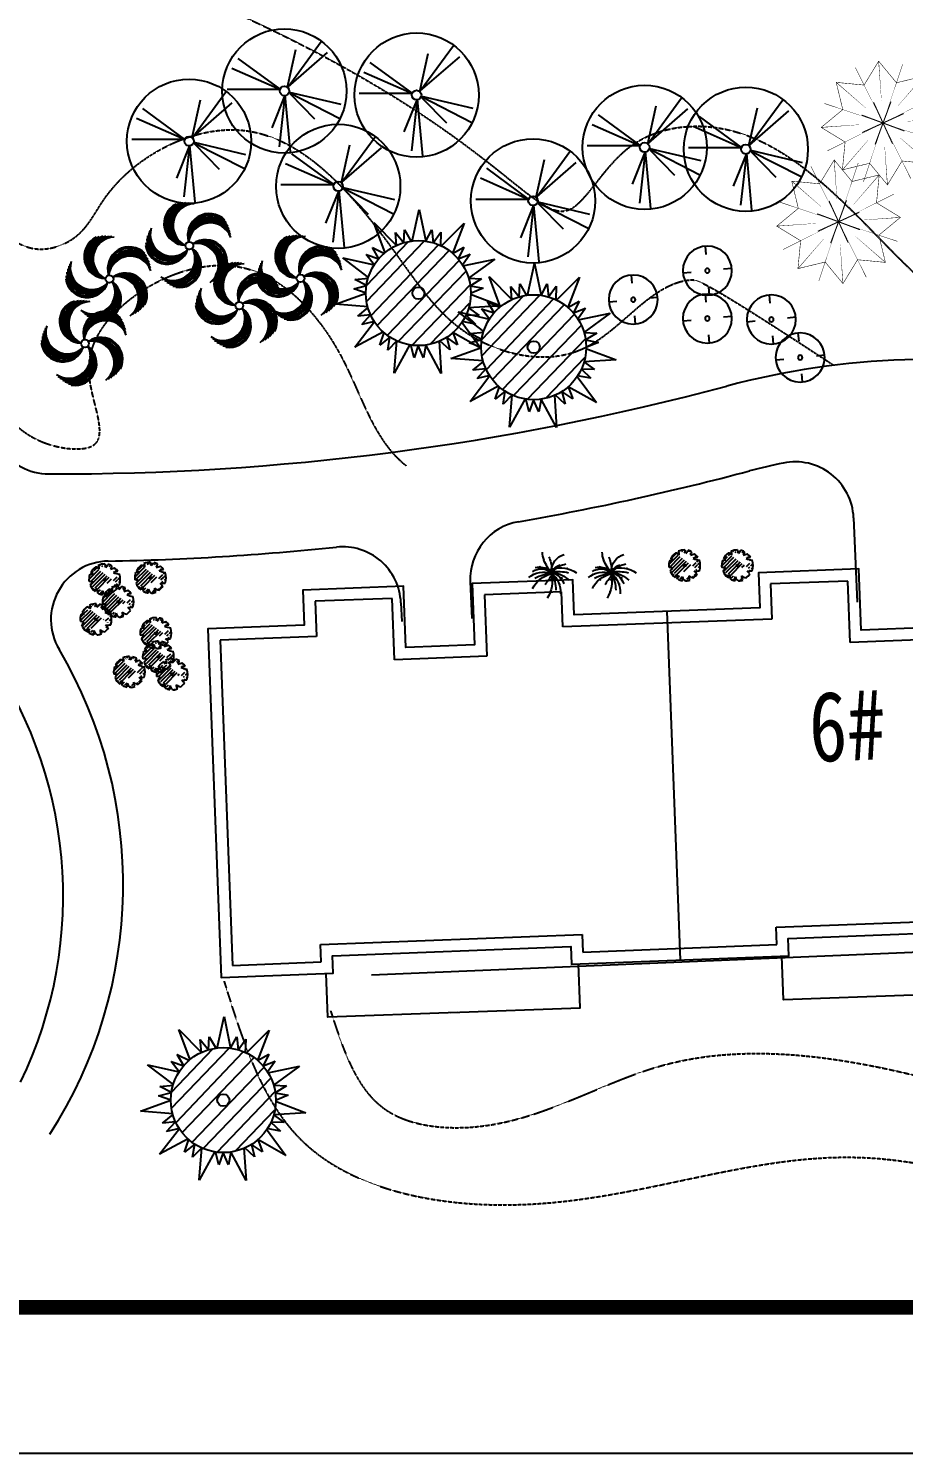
# Model space of a CAD drawing. Extents: x 116619 to 413619, y -387877 to -177877.
# Drawn here: x 213618 to 243561, y -387877 to -339119 of the extents above; entities that cross this region are included whole.
import ezdxf

# ---------------------------------------------------------------- set-up
doc = ezdxf.new("R2010")
doc.units = 0
doc.header["$LTSCALE"] = 35
doc.header["$MEASUREMENT"] = 0
doc.linetypes.add('DASH', pattern=[0.35, 0.25, -0.1])
doc.layers.get('0').update_dxf_attribs({"linetype": 'CONTINUOUS'})
for name, color, linetype in [('BALCONY', 6, 'CONTINUOUS'), ('DX', 32, 'CONTINUOUS'), ('JZ1', 7, 'CONTINUOUS'), ('LAYER1', 160, 'CONTINUOUS'), ('LAYER11', 50, 'CONTINUOUS'), ('LAYER13', 86, 'CONTINUOUS'), ('LAYER4', 41, 'CONTINUOUS'), ('LVHUA', 94, 'CONTINUOUS'), ('PUB_TEXT', 7, 'CONTINUOUS'), ('PUB_TITLE', 7, 'CONTINUOUS'), ('TREE', 84, 'CONTINUOUS'), ('YJ1', 7, 'CONTINUOUS'), ('新路', 21, 'CONTINUOUS')]:
    doc.layers.add(name, color=color, linetype=linetype)
doc.styles.add('_ST64F', font='', dxfattribs={"width": 0.8})
doc.styles.add('DIM_FONT', font='SIMPLEX.shx', dxfattribs={"width": 0.8})
doc.styles.get('_ST64F').set_extended_font_data('SimSun')

# ---------------------------------------------------------------- blocks, each defined once
blk = doc.blocks.new('U_B19BKZ')
at = {"layer": 'LAYER1', "color": 96}
for points, const_width in [([(-772.4446260187688, -890.3892816192529), (-721.4080333997263, -360.5802924441523), (-1175.801132078006, -83.39946577957016), (-765.0812823691122, 255.1437424701144), (-890.3892816195075, 772.4446260193217), (-360.580292444396, 721.4080334002647), (-83.39946577984665, 1175.801132078574), (255.1437424698815, 765.0812823696469), (772.4446260190598, 890.3892816200532), (721.4080334000028, 360.5802924449526), (1175.801132078297, 83.39946578039962), (765.0812823694105, -255.1437424693286), (890.3892816198058, -772.4446260185068), (360.5802924447053, -721.4080333994643), (83.39946578014496, -1175.801132077759), (-255.1437424695869, -765.0812823688757), (-772.4446260187688, -890.3892816192529)], 10), ([(-181.0865000437298, 394.6924250650336), (1.455191522836685e-10, 3.92901711165905e-10)], 20), ([(151.0421980839528, 407.1371824089292), (1.455191522836685e-10, 3.92901711165905e-10)], 20), ([(-407.1371824083908, 151.0421980841929), (1.455191522836685e-10, 3.92901711165905e-10)], 20), ([(-394.6924250644952, -181.086500043486), (1.455191522836685e-10, 3.92901711165905e-10)], 20), ([(-151.0421980836691, -407.137182408158), (1.455191522836685e-10, 3.92901711165905e-10)], 20), ([(394.6924250647862, 181.0865000442718), (1.455191522836685e-10, 3.92901711165905e-10)], 20), ([(407.1371824086818, -151.0421980834071), (1.455191522836685e-10, 3.92901711165905e-10)], 20), ([(181.0865000440208, -394.6924250642478), (1.455191522836685e-10, 3.92901711165905e-10)], 20)]:
    blk.add_lwpolyline(points, dxfattribs=dict(at, const_width=const_width))
for points in [[(-30.72423353833801, 433.1633091287367, 3.683984453754672, 10, 0), (-83.39946577984665, 1175.801132078574, 10, 10, 0)], [(1.600710675120354e-10, 4.074536263942719e-10, 0, 10, 0), (372.9085535460763, 1118.214194053115, 10, 10, 0)], [(1.527951098978519e-10, 4.220055416226387e-10, 0, 10, 0), (-527.0106724587968, 1054.383006408927, 10, 10, 0)], [(284.5673993641758, 328.0180271280842, 3.683984453754907, 10, 0), (772.4446260190598, 890.3892816200532, 10, 10, 0)], [(-328.0180271275312, 284.5673993644305, 3.683984453754849, 10, 0), (-890.3892816195075, 772.4446260193217, 10, 10, 0)], [(1.382431946694851e-10, 4.074536263942719e-10, 0, 10, 0), (-1118.214194052569, 372.9085535463091, 10, 10, 0)], [(1.600710675120354e-10, 4.074536263942719e-10, 0, 10, 0), (1054.383006408665, 527.0106724593497, 10, 10, 0)], [(1.309672370553017e-10, 4.074536263942719e-10, 0, 10, 0), (-1054.38300640836, -527.0106724585348, 10, 10, 0)], [(1.309672370553017e-10, 3.92901711165905e-10, 0, 9.999999999999998, 0), (-372.9085535457707, -1118.214194052314, 9.999999999999998, 9.999999999999998, 0)], [(1.527951098978519e-10, 3.92901711165905e-10, 0, 10, 0), (1118.21419405286, -372.9085535455233, 10, 10, 0)], [(1.527951098978519e-10, 3.92901711165905e-10, 0, 10, 0), (527.0106724590951, -1054.383006408098, 10, 10, 0)], [(433.1633091284966, 30.72423353888735, 3.683984453754978, 10, 0), (1175.801132078297, 83.39946578039962, 10, 10, 0)], [(-433.1633091282056, -30.72423353805789, 3.683984453754978, 10, 0), (-1175.801132078006, -83.39946577957016, 10, 10, 0)], [(-284.5673993638957, -328.0180271272984, 3.68398445375506, 10, 0), (-772.4446260187688, -890.3892816192529, 10, 10, 0)], [(30.72423353863633, -433.1633091279509, 3.683984453754921, 10, 0), (83.39946578014496, -1175.801132077759, 10, 10, 0)], [(328.0180271278441, -284.5673993636301, 3.683984453755023, 10, 0), (890.3892816198058, -772.4446260185068, 10, 10, 0)]]:
    blk.add_lwpolyline(points, format="xyseb", dxfattribs=at)
at = {"flags": 9}
for tag in ['YSIZE', 'XSIZE']:
    blk.add_attdef(tag, (0, 0), '', height=0.5, dxfattribs=at)
blk = doc.blocks.new('A$C225B288B')
at = {"layer": 'LAYER1', "xscale": 0.0018, "yscale": 0.0018, "zscale": 0.0018}
blk.add_blockref('U_B19BKZ', (2.13191879975966, 2.131932793479791), dxfattribs=at)
blk = doc.blocks.new('U_B38RDX')
for p, q in [((-182.2615352293942, 1501.374491845199), (22.3014514609531, 2421.285833256115)), ((22.3014514609531, 2421.285833256115), (212.2528455870051, 1501.374491845199)), ((-965.0324929891212, 1164.498569970252), (-1290.284777356457, 2048.972336169099)), ((-1290.284777356457, 2048.972336169099), (-633.1458763746195, 1377.789147312811)), ((-633.1458763746195, 1377.789147312811), (-667.2103499804798, 1755.111692984909)), ((-667.2103499804798, 1755.111692984909), (-425.0821982241177, 1459.432232225052)), ((-425.0821982241177, 1459.432232225052), (-406.4814387166116, 1835.886650823086)), ((-406.4814387166116, 1835.886650823086), (-205.6271226335375, 1496.324801946117)), ((212.2528455870051, 1501.374491845199), (387.5919563586067, 1837.21506126516)), ((387.5919563586067, 1837.21506126516), (431.4267340515216, 1457.569308420731)), ((431.4267340515216, 1457.569308420731), (650.6013133061642, 1764.206588190806)), ((650.6013133061642, 1764.206588190806), (635.989720741869, 1369.958941571735)), ((658.3761721671908, 1361.574620764528), (1327.807127014035, 2024.858186272526)), ((1327.807127014035, 2024.858186272526), (990.2627887816925, 1148.284043421969)), ((-1497.307629177027, -236.2359303530538), (168.4173771039641, 1501.374491845199)), ((-1497.307629177027, 231.0206872397102), (-299.1542757438147, 1486.773095969926)), ((-1365.802605308185, -645.0854707467079), (577.5433504846587, 1399.16223122162)), ((-1146.630536050885, 997.9357341532886), (-1334.509206007468, 1324.685673574248)), ((-1334.509206007468, 1324.685673574248), (-981.9588074646017, 1147.618110228446)), ((990.2627887816925, 1148.284043421969), (1319.336555147747, 1336.01562873504)), ((1319.336555147747, 1336.01562873504), (1150.960726581427, 992.9384278854413)), ((-1441.412452818564, 457.9025800834934), (-2193.214706079772, 1026.124599695089)), ((-2193.214706079772, 1026.124599695089), (-1277.5252561823, 816.7654835015419)), ((-1277.5252561823, 816.7654835015419), (-1510.178084483836, 1115.772763208573)), ((-1510.178084483836, 1115.772763208573), (-1146.630536050885, 997.9357341532886)), ((-1190.463494536554, -937.1208567422), (884.3874851251021, 1223.940999624348)), ((-898.2309524604061, -1214.554348963051), (1176.62002720125, 946.5075074034685)), ((1150.960726581427, 992.9384278854413), (1501.122745283443, 1132.403399096045)), ((1501.122745283443, 1132.403399096045), (1275.684321470355, 808.6407969156571)), ((1289.98409676447, 789.4844280176621), (2211.743421577004, 985.5523721116479)), ((2211.743421577004, 985.5523721116479), (1453.871293400734, 430.6215245995845)), ((-1838.839729582425, 392.9063547473052), (-1446.525509115076, 434.5507771953417)), ((-576.7752252556675, -1389.775580560352), (1381.182323101471, 639.8702276333934)), ((1453.871293400734, 430.6215245995845), (1832.201119664125, 410.6406739168742)), ((-1873.674947572057, 122.1838647871336), (-1504.131780385738, 219.6016915648652)), ((-1516.299393714231, -3.575450332340552), (-1873.674947572057, 122.1838647871336)), ((-1504.131780385738, 219.6016915648652), (-1838.839729582425, 392.9063547473052)), ((-182.2615352293942, -1506.589734958543), (1498.075754406018, 245.6225810143223)), ((1832.201119664125, 410.6406739168742), (1505.072820721631, 213.0566122641903)), ((1505.072820721631, 213.0566122641903), (1875.04831205972, 141.0701319683285)), ((1875.04831205972, 141.0701319683285), (1510.358163686702, -9.415087178320391)), ((-2399.814462137379, -322.5104469321377), (-1516.299393714231, -3.575450332340552)), ((-1460.15414341187, -394.0742435947759), (-2399.814462137379, -322.5104469321377)), ((358.3687712300161, -1462.784551534045), (1483.464161841723, -294.6430075521348)), ((2393.466807221528, -366.659356614342), (1455.885934928723, -423.7602856568119)), ((1512.031185231084, -33.26149239437655), (2393.466807221528, -366.659356614342)), ((-1844.490082745062, -1568.750705408311), (-1273.659187401412, -822.7812039486307)), ((-1759.351631635596, -663.6179555682756), (-1451.830582282302, -416.483357208228)), ((-1384.08181213538, -628.4543364640267), (-1759.351631635596, -663.6179555682756)), ((-1642.293253560667, -910.1975473942584), (-1384.08181213538, -628.4543364640267)), ((-1273.659187401412, -822.7812039486307), (-1642.293253560667, -910.1975473942584)), ((1653.659288215305, -895.0519053053576), (1265.503960613365, -824.4817476169846)), ((1763.35477440164, -645.1097934215213), (1381.334928619093, -634.4691723648284)), ((1381.334928619093, -634.4691723648284), (1653.659288215305, -895.0519053053576)), ((1455.885934928723, -423.7602856568119), (1763.35477440164, -645.1097934215213)), ((-1015.307210428029, -1120.935279327241), (-1844.490082745062, -1568.750705408311)), ((-1121.28182162912, -1509.448253891373), (-996.1897037196613, -1135.286968428991)), ((995.667078915285, -1143.601199364319), (1134.655747536104, -1496.042459476594)), ((1815.281393001555, -1602.459330306505), (995.667078915285, -1143.601199364319)), ((1254.019055888668, -845.4471239857085), (1815.281393001555, -1602.459330306505)), ((-824.5956479868619, -1276.98055311176), (-1121.28182162912, -1509.448253891373)), ((-889.4950554334209, -1653.597669426585), (-824.5956479868619, -1276.98055311176)), ((-626.6411883344699, -1380.759738805442), (-889.4950554334209, -1653.597669426585)), ((-703.5531346253701, -2316.923699180217), (-626.6411883344699, -1380.759738805442)), ((-248.1074119512632, -1491.907284023531), (-703.5531346253701, -2316.923699180217)), ((-127.2129558541346, -1876.039396855573), (-224.2656329660676, -1493.644988727872)), ((-3.30619191689766, -1520.074466859893), (-127.2129558541346, -1876.039396855573)), ((145.7115379222378, -1871.992215178703), (-3.30619191689766, -1520.074466859893)), ((219.3309603936505, -1500.356812573562), (145.7115379222378, -1871.992215178703)), ((660.7569626689947, -2329.489789062907), (219.3309603936505, -1500.356812573562)), ((597.8647367768281, -1389.209267355443), (660.7569626689947, -2329.489789062907)), ((907.2451245607517, -1647.001286779181), (618.8611916689842, -1377.78127869693)), ((1134.655747536104, -1496.042459476594), (819.0329567262088, -1280.555477713002)), ((819.0329567262088, -1280.555477713002), (907.2451245607517, -1647.001286779181))]:
    blk.add_line(p, q)
for radius in [1521.191628733155, 175.829546092099]:
    blk.add_circle((0, 0), radius)
at = {"style": 'DIM_FONT', "width": 0.8, "flags": 9}
for tag in ['YSIZE', 'XSIZE']:
    blk.add_attdef(tag, (0, 0), '', height=0.5, dxfattribs=at)
blk = doc.blocks.new('_F1DZP')
at = {"xscale": 0.7510950000000001, "yscale": 0.7510950000000001, "zscale": 0.7510950000000001}
blk.add_blockref('U_B38RDX', (-206.3471876518452, -188.1441464207674), dxfattribs=at)
at = {"width": 0.8, "flags": 9}
for tag in ['YSIZE', 'XSIZE']:
    blk.add_attdef(tag, (0, 0), '', height=0.5, dxfattribs=at)
blk = doc.blocks.new('U_B0EUU')
at = {"layer": 'TREE', "xscale": 1.125, "yscale": 1.125, "zscale": 1.125}
blk.add_blockref('_F1DZP', (232.1405861084349, 211.6621647233842), dxfattribs=at)
at = {"style": 'DIM_FONT', "width": 0.8, "flags": 9}
for tag in ['YSIZE', 'XSIZE']:
    blk.add_attdef(tag, (0, 0), '', height=0.5, dxfattribs=at)
blk = doc.blocks.new('U_B3JSV')
blk.add_blockref('U_B0EUU', (-9.743513621466604, 371.2638015998333))
at = {"flags": 9}
for tag in ['YSIZE', 'XSIZE']:
    blk.add_attdef(tag, (0, 0), '', height=0.5, dxfattribs=at)
blk = doc.blocks.new('U_B15FHB')
blk.add_blockref('U_B3JSV', (0, -300))
at = {"flags": 9}
for tag in ['YSIZE', 'XSIZE']:
    blk.add_attdef(tag, (0, 0), '', height=0.5, dxfattribs=at)
blk = doc.blocks.new('U_B14TPB')
blk.add_blockref('U_B15FHB', (-150.1409571780605, -672.1274592888694))
at = {"flags": 9}
for tag in ['YSIZE', 'XSIZE']:
    blk.add_attdef(tag, (0, 0), '', height=0.5, dxfattribs=at)
blk = doc.blocks.new('U_B24NYT')
blk.add_circle((0, 0), 68.74981361665299)
for centre, start, end in [((23.73826999776065, 379.0003037795541), 103.0710101372464, 256.0923836456856), ((-64.84627919350169, 390.2221242987143), 116.4467867783598, 269.4681602867989), ((-37.29657778301043, 388.9744012623269), 112.3241707885669, 265.3455442970062), ((-3.558866850013146, 384.7144412107009), 107.2401163188773, 260.2614898273164), ((51.12952167695039, 371.126369553007), 98.81041603601804, 251.8317895444572), ((73.82150213012937, 362.8793761258712), 95.20130153948683, 248.222675047926), ((95.93167304006056, 353.2286760977004), 91.59510900599594, 244.6164825144351), ((351.0846918240713, 182.2577443738701), 44.44678677835982, 197.468160286799), ((358.4113626255712, 155.6708537029044), 40.32417078856695, 193.3455442970061), ((364.7854258888983, 122.2679838238982), 35.2401163188773, 188.2614898273164), ((-322.3066965851467, 182.3443147746148), 167.2013015394869, 320.222675047926), ((-306.295916876843, 200.3901065785903), 163.5951090059959, 316.6164825144351), ((367.7862374337565, 94.54109837420401), 31.07101013724639, 184.0923836456855), ((368.7620432447875, 66.05729048664216), 26.81041603601803, 179.8317895444572), ((367.9308940021147, 41.92747348750709), 23.2013015394862, 176.222675047926), ((365.5849514132424, 17.91722105091321), 19.59510900599592, 172.616482514435), ((-391.1618964096124, 58.91279160493286), 188.4467867783598, 341.468160286799), ((-381.4619153595122, 84.72854703082703), 184.324170788567, 337.3455442970064), ((-366.9849265636585, 115.498616807221), 179.2401163188773, 332.2614898273165), ((-353.1151797410275, 139.6939711080922), 175.0710101372464, 328.0923836456855), ((-337.1622610198974, 163.3114200184646), 170.810416036018, 323.8317895444572), ((281.8285516705364, -277.5806435628037), 332.4467867783599, 125.468160286799), ((258.8069818397635, -292.7645226161985), 328.324170788567, 121.3455442970061), ((229.008658649982, -309.1486714716011), 323.2401163188773, 116.2614898273165), ((203.566125330748, -320.5706916505587), 319.0710101372464, 112.0923836456855), ((176.777954809193, -330.3007188275224), 314.8104160360181, 107.8317895444572), ((153.5722958743281, -336.9667724481842), 311.2013015394869, 104.222675047926), ((130.0122527088097, -342.1552245042985), 307.5951090059959, 100.6164825144351), ((-285.2329602852406, -229.3807792229345), 235.5951090059959, 28.61648251443509), ((-273.0179954214545, -250.184391939838), 239.2013015394869, 32.222675047926), ((-259.5072587110044, -270.1943612305622), 242.8104160360181, 35.83178954445718), ((-241.9754530212667, -292.6646816113207), 247.0710101372464, 40.09238364568554), ((-223.2502911252086, -313.3323703702481), 251.2401163188773, 44.26148982731645), ((-198.459851322812, -336.6092793798598), 256.324170788567, 49.3455442970061), ((-176.9050678915228, -353.8120167147426), 260.4467867783598, 53.46816028679897)]:
    blk.add_arc(centre, 383.3586665659653, start, end)
at = {"style": 'DIM_FONT', "width": 0.8, "flags": 9}
for tag in ['YSIZE', 'XSIZE']:
    blk.add_attdef(tag, (0, 0), '', height=0.5, dxfattribs=at)
blk = doc.blocks.new('_F2XCJ')
at = {"xscale": 2.404809, "yscale": 2.404809, "zscale": 2.404809}
blk.add_blockref('U_B24NYT', (-206.3471876518452, 81.85585357923264), dxfattribs=at)
at = {"width": 0.8, "flags": 9}
for tag in ['YSIZE', 'XSIZE']:
    blk.add_attdef(tag, (0, 0), '', height=0.5, dxfattribs=at)
blk = doc.blocks.new('U_B1EYI')
at = {"layer": 'TREE', "xscale": 0.55556, "yscale": 0.55556, "zscale": 0.55556}
blk.add_blockref('_F2XCJ', (-261.8891227976419, 325.3762564816279), dxfattribs=at)
at = {"style": 'DIM_FONT', "width": 0.8, "flags": 9}
for tag in ['YSIZE', 'XSIZE']:
    blk.add_attdef(tag, (0, 0), '', height=0.5, dxfattribs=at)
blk = doc.blocks.new('U_B5JHS')
blk.add_blockref('U_B1EYI', (502.0089340829163, -345.1561057128511))
at = {"flags": 9}
for tag in ['YSIZE', 'XSIZE']:
    blk.add_attdef(tag, (0, 0), '', height=0.5, dxfattribs=at)
blk = doc.blocks.new('U_B5FBX')
blk.add_blockref('U_B5JHS', (0, 0))
at = {"flags": 9}
for tag in ['YSIZE', 'XSIZE']:
    blk.add_attdef(tag, (0, 0), '', height=0.5, dxfattribs=at)
blk = doc.blocks.new('U_B13TPU')
blk.add_blockref('U_B5FBX', (7.837430702726124, -320.4761572774441))
at = {"flags": 9}
for tag in ['YSIZE', 'XSIZE']:
    blk.add_attdef(tag, (0, 0), '', height=0.5, dxfattribs=at)
blk = doc.blocks.new('A$C26C11E4D')
at = {"layer": 'LAYER1', "xscale": 0.001456, "yscale": 0.001456, "zscale": 0.001456}
blk.add_blockref('U_B13TPU', (1.304408874559158, 1.852840300216485), dxfattribs=at)
blk = doc.blocks.new('U_B16ZGU')
for p, q in [((88.99134162917835, 101.6357969281144), (889.9134162917435, 1194.220583290153)), ((-114.4174343831255, 50.81789846405809), (-1118.748302048327, 787.6774078237722)), ((76.27829525219931, 88.93131925057969), (279.6870712645032, 1003.65346711146)), ((88.99134162917835, 101.6357969281144), (1042.470006796135, 927.4266255384118)), ((-114.4174343831255, 38.11343303260401), (-1271.304875562393, 546.2923931810165)), ((-127.1304807601045, 38.11343303260401), (-1385.722326935851, 38.11343303260401)), ((12.71304637697904, -101.6357846820338), (-305.113164018454, -889.3131925058096)), ((12.71304637697904, -101.6357846820338), (-127.1304807601045, -1346.674254190166)), ((12.71304637697904, -101.6357846820338), (139.843544127416, -1473.719006473351)), ((114.4174343831291, -25.40894310899057), (1360.296217191571, -317.6118562158026)), ((114.4174343831291, -38.11342078652524), (1334.870124437617, -660.6326555405903)), ((127.1304807601118, -63.52236389551217), (724.6437794103731, -673.3371332181268))]:
    blk.add_line(p, q)
for radius in [1500.139761318986, 114.4174343831309]:
    blk.add_circle((0, 0), radius)
at = {"style": 'DIM_FONT', "width": 0.8, "flags": 9}
for tag in ['YSIZE', 'XSIZE']:
    blk.add_attdef(tag, (0, 0), '', height=0.5, dxfattribs=at)
blk = doc.blocks.new('U_B15IVR')
blk.add_blockref('U_B16ZGU', (0, 0))
at = {"width": 0.8, "flags": 9}
for tag in ['YSIZE', 'XSIZE']:
    blk.add_attdef(tag, (0, 0), '', height=0.5, dxfattribs=at)
blk = doc.blocks.new('A$C14742AA8')
at = {"layer": 'LVHUA', "xscale": 0.001180555555555556, "yscale": 0.001180555555555556, "zscale": 0.001180555555555556}
blk.add_blockref('U_B15IVR', (1.770992849542381, 1.771010022759583), dxfattribs=at)
blk = doc.blocks.new('U_B6MTG')
for p, q in [((0, 1500), (0, 1000.000004190955)), ((-1500, 0), (-1000.000004190955, 0)), ((1500, 0), (1000.000004190955, 0)), ((0, -1500), (0, -1000.000004190955))]:
    blk.add_line(p, q)
for radius in [1500, 137.499627233306]:
    blk.add_circle((0, 0), radius)
at = {"style": 'DIM_FONT', "width": 0.8, "flags": 9}
for tag in ['YSIZE', 'XSIZE']:
    blk.add_attdef(tag, (0, 0), '', height=0.5, dxfattribs=at)
blk = doc.blocks.new('_F11MZC')
blk.add_blockref('U_B6MTG', (50.69660708174342, -16.56545527568596))
at = {"width": 0.8, "flags": 9}
for tag in ['YSIZE', 'XSIZE']:
    blk.add_attdef(tag, (0, 0), '', height=0.5, dxfattribs=at)
blk = doc.blocks.new('U_B9FYX')
at = {"layer": 'TREE', "xscale": 0.93333, "yscale": 0.93333, "zscale": 0.93333, "rotation": 270}
blk.add_blockref('_F11MZC', (15.46103637246415, 47.31666428758763), dxfattribs=at)
at = {"style": 'DIM_FONT', "width": 0.8, "flags": 9}
for tag in ['YSIZE', 'XSIZE']:
    blk.add_attdef(tag, (0, 0), '', height=0.5, dxfattribs=at)
blk = doc.blocks.new('U_B12JJL')
blk.add_blockref('U_B9FYX', (-84.20271290542769, 627.0500403150909))
at = {"flags": 9}
for tag in ['YSIZE', 'XSIZE']:
    blk.add_attdef(tag, (0, 0), '', height=0.5, dxfattribs=at)
blk = doc.blocks.new('U_B2FEM')
blk.add_blockref('U_B12JJL', (0, -600))
at = {"flags": 9}
for tag in ['YSIZE', 'XSIZE']:
    blk.add_attdef(tag, (0, 0), '', height=0.5, dxfattribs=at)
blk = doc.blocks.new('U_B3SIS')
blk.add_blockref('U_B2FEM', (-133.6296436000557, 132.2709385593189))
at = {"flags": 9}
for tag in ['YSIZE', 'XSIZE']:
    blk.add_attdef(tag, (0, 0), '', height=0.5, dxfattribs=at)
blk = doc.blocks.new('U_B24ZQQ')
blk.add_blockref('U_B3SIS', (300, 0))
at = {"flags": 9}
for tag in ['YSIZE', 'XSIZE']:
    blk.add_attdef(tag, (0, 0), '', height=0.5, dxfattribs=at)
blk = doc.blocks.new('ZIWEI')
h = blk.add_hatch()
h.set_pattern_fill('ANSI31', color=256, scale=700, style=0)
h.set_pattern_definition([(45, (-14305.15479666414, -15521.72558498852), (-61.8718433538229, 61.87184335382291), [])])
edge = h.paths.add_edge_path(flags=16)
edge.add_arc((-3.124356323995016, 3.122764844410995), 38.19129419894237, 0, 360)
edge = h.paths.add_edge_path()
edge.add_line((-515.1862775585669, 179.497036884386), (-397.3273588397005, 192.8007087845654))
edge.add_line((-397.3273588397005, 192.8007087845654), (-484.1707726325494, 239.3635604351966))
edge.add_arc((-355.5003343913286, 207.8080208276788), 224.403476599897, 48.5203254456983, 80.51513420599325)
edge.add_arc((-325.4140871285308, 399.2104523212729), 130.0053747879539, 343.6554930631364, 399.759999052217)
edge.add_arc((-174.7510699382728, 449.0992219469845), 193.0394698033984, 352.0774890396579, 386.6128437567361)
edge.add_arc((-84.56230609322301, 589.4586796650692), 201.8433641199807, 304.1868289016925, 338.5411029521464)
edge.add_arc((79.86628706235024, 476.3367862375235), 153.6894522377071, 315.8453936709736, 359.7650517005484)
edge.add_arc((-244.3907489811299, 1929.23720569768), 1632.167053856146, 285.4397484795938, 290.7099380494143)
edge.add_arc((411.9486994804647, 44.08673669176824), 233.5512010930507, 83.53226198880667, 121.6543979234022)
edge.add_arc((-4.509560895889081, -499.5216754744943), 586.7160784787773, 134.7781732768324, 147.3314664882382)
edge.add_arc((-250.9462972172714, -395.6289919717128), 87.2136964104515, 97.74104035208522, 188.8107453020594)
edge.add_arc((-1350.450460115571, -519.14793294827), 1107.830682670651, 2.946463605808077, 10.92381386573493)
edge.add_arc((124.9841737184488, -442.2467953651558), 220.2945284226358, 160.600850515773, 199.3991494842191)
edge.add_arc((100.2743666530096, -356.5412966543881), 177.912621491226, 186.1911535261988, 248.4951689965226)
edge.add_arc((295.5747862085336, -375.7284358642501), 163.4501424661077, 170.6313753688686, 220.6278158106918)
edge.add_arc((325.3933213488563, -117.6562043841968), 300.1513038858919, 230.4582328344403, 263.1092801234542)
edge.add_arc((-0.1343107446045906, -630.5382491610344), 545.230109940777, 39.65358745448385, 53.99299145650343)
edge.add_arc((357.6164668545061, 465.0542429203251), 655.5885988104213, 266.7454952844627, 282.0146256256703)
edge.add_arc((-8.366491272492567, 3.426213290907981), 526.717709094641, 126.0750832653475, 153.6245397522663)
edge.add_arc((-8.366491272492567, 3.426213290907981), 532.1830287655648, 89.33214789761615, 114.3856376375889)
edge.add_arc((-8.366491272492567, 3.426213290907981), 530.635912621629, 62.87665481919286, 77.70213155929174)
edge.add_arc((-8.366491272492567, 3.426213290907981), 523.3081512775127, 31.40983736236552, 49.47524964655826)
edge.add_arc((-8.366491272492567, 3.426213290907981), 533.5852264281983, 340.3307323359838, 379.4299658611113)
edge.add_arc((-8.366491272492567, 3.426213290907981), 514.0723757636953, 305.3940385052633, 326.2463764496025)
edge.add_arc((-8.366491272492567, 3.426213290907981), 527.2859582375127, 274.7236248562025, 290.327701486811)
edge.add_arc((-8.366491272492567, 3.426213290907981), 521.8934893924253, 243.1498330697507, 261.8356210533511)
edge.add_arc((-8.366491272492567, 3.426213290907981), 524.2458075739542, 200.8102967799917, 231.4391627845076)
edge.add_arc((-8.366491272492567, 3.426213290907981), 536.5325998408181, 160.8426086360242, 187.2750049578882)
edge.add_arc((-610.1709703373417, -941.8811506774291), 880.120823157168, 77.37282204331454, 85.464893159638)
edge.add_arc((958.8282334270953, 2090.854452699206), 1965.482605593802, 250.0864889084941, 256.3451059776773)
for p, q in [((-515.1862775585669, 179.497036884386), (-397.3273588397005, 192.8007087845654)), ((-484.1707726325494, 239.3635604351966), (-484.1707726325494, 239.3635604351966)), ((-397.3273588397005, 192.8007087845654), (-484.1707726325494, 239.3635604351966))]:
    blk.add_line(p, q)
blk.add_circle((-3.124356323995016, 3.122764844410995), 38.19129419894237)
for centre, radius, start, end in [((-8.366491272492567, 3.426213290907981), 532.1830287655648, 89.33214789761615, 114.3856376375889), ((-174.7510699382728, 449.0992219469845), 193.0394698033984, 352.0774890396579, 26.61284375673618), ((-84.56230609322301, 589.4586796650692), 201.8433641199807, 304.1868289016925, 338.5411029521464), ((-8.366491272492567, 3.426213290907981), 530.635912621629, 62.87665481919286, 77.70213155929174), ((-8.366491272492567, 3.426213290907981), 536.5325998408181, 160.8426086360242, 187.2750049578882), ((-8.366491272492567, 3.426213290907981), 526.717709094641, 126.0750832653475, 153.6245397522663), ((-355.5003343913286, 207.8080208276788), 224.403476599897, 48.5203254456983, 80.51513420599325), ((-325.4140871285308, 399.2104523212729), 130.0053747879539, 343.6554930631364, 39.75999905221702), ((79.86628706235024, 476.3367862375235), 153.6894522377071, 315.8453936709736, 359.7650517005484), ((-244.3907489811299, 1929.23720569768), 1632.167053856146, 285.4397484795938, 290.7099380494143), ((411.9486994804647, 44.08673669176824), 233.5512010930507, 83.53226198880667, 121.6543979234022), ((958.8282334270953, 2090.854452699206), 1965.482605593802, 250.0864889084941, 256.3451059776773), ((-8.366491272492567, 3.426213290907981), 523.3081512775127, 31.40983736236552, 49.47524964655826), ((-8.366491272492567, 3.426213290907981), 533.5852264281983, 340.3307323359838, 19.42996586111129), ((-610.1709703373417, -941.8811506774291), 880.120823157168, 77.37282204331454, 85.464893159638), ((-4.509560895889081, -499.5216754744943), 586.7160784787773, 134.7781732768324, 147.3314664882382), ((-8.366491272492567, 3.426213290907981), 524.2458075739542, 200.8102967799917, 231.4391627845076), ((-250.9462972172714, -395.6289919717128), 87.2136964104515, 97.74104035208522, 188.8107453020594), ((-1350.450460115571, -519.14793294827), 1107.830682670651, 2.946463605808077, 10.92381386573493), ((-8.366491272492567, 3.426213290907981), 521.8934893924253, 243.1498330697507, 261.8356210533511), ((124.9841737184488, -442.2467953651558), 220.2945284226358, 160.600850515773, 199.3991494842191), ((100.2743666530096, -356.5412966543881), 177.912621491226, 186.1911535261988, 248.4951689965226), ((295.5747862085336, -375.7284358642501), 163.4501424661077, 170.6313753688686, 220.6278158106918), ((325.3933213488563, -117.6562043841968), 300.1513038858919, 230.4582328344403, 263.1092801234542), ((-8.366491272492567, 3.426213290907981), 514.0723757636953, 305.3940385052633, 326.2463764496025), ((357.6164668545061, 465.0542429203251), 655.5885988104213, 266.7454952844627, 282.0146256256703), ((-0.1343107446045906, -630.5382491610344), 545.230109940777, 39.65358745448385, 53.99299145650343), ((-8.366491272492567, 3.426213290907981), 527.2859582375127, 274.7236248562025, 290.327701486811)]:
    blk.add_arc(centre, radius, start, end)
blk = doc.blocks.new('A$C279C5B78')
at = {"layer": 'LVHUA', "xscale": 0.002507716049382716, "yscale": 0.002507716049382716, "zscale": 0.002507716049382716, "rotation": 0.08819500577114782}
blk.add_blockref('ZIWEI', (1.364007605556253, 1.309058238708531), dxfattribs=at)
blk = doc.blocks.new('M_F19')
at = {"const_width": 29.997}
for points in [[(-446.0820038316924, 82.30226051427235, 1), (-416.0790038316882, 82.30226051427235, 1)], [(-191.8093345468515, 156.4668311215355, 1), (-161.8063345468472, 156.4668311215355, 1)], [(-123.0610951829804, 98.83118613411352, 1), (-93.05809518297974, 98.83118613411352, 1)], [(-61.25954202660796, -8.391235712817434, 1), (-31.25654202661462, -8.391235712817434, 1)], [(-33.71233810031845, 49.24440927460455, 1), (-3.709338100325112, 49.24440927460455, 1)], [(-19.93873613717733, 16.33028782293695, 1), (10.06426386282692, 16.33028782293695, 1)], [(14.31561309290555, -0.1986377968969464, 1), (44.31861309290616, -0.1986377968969464, 1)], [(268.7080528295992, 189.5246823612033, 1), (298.7110528295925, 189.5246823612033, 1)], [(461.0593985062042, 8.137689907016465, 1), (491.0623985062048, 8.137689907016465, 1)], [(-281.1580916295134, -156.8641067153294, 1), (-251.1550916295128, -156.8641067153294, 1)], [(-205.5829365099999, -313.5295756337619, 1), (-175.5799365099992, -313.5295756337619, 1)], [(-95.63366170854351, -173.3930323351706, 1), (-65.63066170855018, -173.3930323351706, 1)], [(-13.11182038153493, -33.11275924857182, 1), (16.89117961846932, -33.11275924857182, 1)], [(7.488697337259509, -173.3930323351706, 1), (37.49169733725284, -173.3930323351706, 1)], [(289.3085705483827, -148.6715087994162, 1), (319.311570548387, -148.6715087994162, 1)], [(55.63641898233618, -486.7239701720391, 1), (85.63941898234043, -486.7239701720391, 1)]]:
    blk.add_lwpolyline(points, format="xyb", close=True, dxfattribs=at)
for centre, radius, start, end in [((-482.9476049698787, -9.366995773521921), 481.590292170942, 6.990448297876262, 78.02836256322455), ((1198.922633930124, 96.34765904088272), 1224.727740074601, 163.8561215232247, 179.1105149163876), ((-364.0624273419307, 515.2882468599455), 548.1530888286114, 342.9456350568751, 6.481377850901596), ((-184.6246790750956, -610.5179731575663), 732.1080079143107, 78.55155098013316, 130.9815348713877), ((-55.34489215565918, -1222.577526333058), 1255.971122874843, 88.32856473930403, 108.7290030802688), ((104.3438884092575, -701.2951203766679), 728.2267695975378, 103.045235373428, 139.776625494149), ((-479.6631429767804, -437.3135074485181), 647.0761581219064, 48.75809887789755, 83.86240095366526), ((154.9695312472904, -426.2726432152922), 475.875404494438, 114.0955767610405, 166.2953379553469), ((-315.4999156218582, -111.3503274217328), 315.4465604040754, 28.89011928670217, 78.45792187995568), ((-1741.271413846636, 1043.621006615649), 2025.93579038022, 328.9872775939272, 340.3610108459401), ((298.1803219250505, -285.4993274423141), 422.0224543355716, 62.9908582621707, 135.9101719540797), ((256.6452040341828, -536.2419319682922), 586.1115378131698, 53.32312996791644, 115.7632577042061), ((365.5584485565705, -390.9622622612733), 581.995294796342, 85.87406080653938, 126.9558399417119), ((450.0667731131434, -463.4394365845765), 649.3232523907575, 134.4860623050567, 189.3762174920274), ((778.5288632172087, -372.2509250680741), 863.8362127019741, 155.0887597473385, 185.9637238118709), ((-86.60310277417375, -1604.443387119136), 1605.401999270764, 70.52489667841802, 87.82436815328639), ((805.4092372159939, -148.5996439054143), 812.9823453502462, 171.2495824831473, 218.2332804430338), ((-3287.951766343682, -3108.005333478603), 4475.046511780242, 39.0487703031419, 42.67989976416857), ((-82.58800080557194, -736.4260957738588), 718.2576203812787, 31.31504884319343, 82.13779409021814)]:
    blk.add_arc(centre, radius, start, end)
at = {"width": 0.8, "flags": 9}
for tag in ['YSIZE', 'XSIZE']:
    blk.add_attdef(tag, (0, 0), '', height=0.5, dxfattribs=at)

msp = doc.modelspace()

# ---------------------------------------------------------------- linework, layer by layer
for p, q in [((241650.6352311447, -358024.3356946465), (239012.546535857, -358124.7749093678)), ((239012.546535857, -358124.7749093678), (239058.2007243708, -359323.9061344918)), ((241730.5300610438, -360122.8153386172), (241650.6352311447, -358024.3356946465)), ((226061.9293045178, -358617.8401452806), (223423.8406092301, -358718.2793600019)), ((223423.8406092301, -358718.2793600019), (223469.4947977439, -359917.4105851259)), ((226141.8241343871, -360716.3197892513), (226061.9293045178, -358617.8401452806)), ((231857.7302259579, -358397.1782341506), (229219.6415306702, -358497.617448872)), ((229219.6415306702, -358497.617448872), (229299.5363605693, -360596.0970928427)), ((231903.3844144717, -359596.3094592746), (231857.7302259579, -358397.1782341506)), ((239058.2007243708, -359323.9061344918), (231903.3844144717, -359596.3094592746)), ((223469.4947977439, -359917.4105851259), (220171.8839286342, -360042.9596035387)), ((220171.8839286342, -360042.9596035387), (220595.7069786564, -371174.8944767918)), ((244888.2422871962, -360002.5926422086), (241730.5300610438, -360122.8153386172)), ((229299.5363605693, -360596.0970928427), (226141.8241343871, -360716.3197892513)), ((239199.3849146739, -369866.167136034), (248152.8980622962, -369525.2825284805)), ((239222.2120089307, -370465.7327485885), (239199.3849146739, -369866.167136034)), ((223610.6789880469, -370459.6715866681), (232564.1921356395, -370118.7869791146)), ((223633.5060823038, -371059.2371992227), (223610.6789880469, -370459.6715866681)), ((232564.1921356395, -370118.7869791146), (232587.0192298964, -370718.3525916841)), ((232587.0192298964, -370718.3525916841), (239222.2120089307, -370465.7327485885)), ((220595.7069786564, -371174.8944767918), (223633.5060823038, -371059.2371992227))]:
    msp.add_line(p, q)
msp.add_lwpolyline([(244473.3138159886, -359618.1002966668), (242115.0224065855, -359707.8868674096), (242035.1275766864, -357609.4072234388), (238597.6180646494, -357740.2825638261), (238643.2722531632, -358939.4137889501), (232287.8767599836, -359181.380988067), (232242.2225714996, -357982.249762943), (228804.7130594626, -358113.1251033302), (228884.6078893617, -360211.604747301), (226526.3164799288, -360301.3913180437), (226446.4216500595, -358202.911674073), (223008.9121380225, -358333.7870144751), (223054.5663265362, -359532.9182395991), (219756.9554574266, -359658.467257997), (220211.2146331146, -371589.8229479995), (224048.4345535114, -371443.7295447644), (224025.6074592546, -370844.1639322098), (232179.6997901276, -370533.7154503372), (232202.5268843845, -371133.2810628917), (239637.1404801384, -370850.2250941303), (239614.3133858815, -370250.6594815608), (247768.4057167545, -369940.2109996881)])
at = {"layer": 'BALCONY'}
for points in [[(243891.167503722, -372189.3494657483), (243891.167503722, -372189.3494657483), (239454.3819707707, -372358.2699632403), (239397.3142351285, -370859.3559318241)], [(228302.4615770951, -372782.8539163824), (228302.4615770951, -372782.8539163824), (223865.6760441437, -372951.7744138744), (223808.6083085015, -371452.8603824731)], [(228062.6353320554, -372791.9847540911), (228062.6353320554, -372791.9847540911), (232499.4208650365, -372623.0642565992), (232442.3531293944, -371124.1502251979)]]:
    msp.add_lwpolyline(points, dxfattribs=at)
at = {"layer": 'DX', "linetype": 'DASH'}
for points, knots in [([(187356.3736816179, -336848.1117146555), (190309.8333277237, -341007.2230176218), (194238.1048342045, -346539.0806968883), (199775.0999348741, -342274.3261416461), (203855.4546312653, -340859.7090454195), (207260.5813879911, -343975.3073496744), (209324.9077170249, -347598.1388042048), (211754.2308740802, -350651.9014712777), (213337.9076963998, -353413.1458122805), (216687.4717617854, -353669.4321327899), (215166.412692029, -350699.208113471), (216958.7693470232, -347976.5050476026), (221238.3667883854, -346364.8810830712), (224581.3428488001, -350046.5173231028), (225350.9761824887, -353018.4881666135), (226434.3691271264, -353994.7484391965), (226537.2970617861, -354078.8750404958)], [0, 0, 0, 0, 11792.75761192045, 15685.04711780537, 19188.06680962068, 23804.96565492969, 27676.63796534435, 32011.84282373181, 35458.1684962985, 37020.37929887194, 39387.22004826811, 41950.55138764071, 46344.00959217379, 50806.80894016095, 54846.36251383641, 55248.32040347398, 55248.32040347398, 55248.32040347398, 55248.32040347398]), ([(194830.901112847, -336823.0438442435), (195960.4408433493, -338208.4633162059), (197422.5882575214, -338770.9982900769), (200202.862250993, -338096.6781656686), (203673.0128410533, -337120.7257273011), (207731.3732032962, -339084.2349399831), (210113.4805929847, -342535.2149304003), (211891.7857168056, -345421.5546972584), (213712.1581270006, -346959.0371897817), (215484.5153623652, -346302.9208220225), (216655.5513432901, -343793.175691884), (221769.6777849011, -341107.0535777919), (225722.08709112, -346048.0518623702), (228329.3686991148, -349929.0320378076), (233010.2530160248, -351056.8268271964), (235039.7483552005, -347546.1483343504), (236738.6321267579, -347730.1398747843), (241179.3239655271, -350644.7708595842)], [1396.018494045887, 1396.018494045887, 1396.018494045887, 1396.018494045887, 2584.318686059738, 6166.94884417964, 9484.27366269479, 13190.80411663422, 18690.64400649039, 21787.41479692109, 23626.15640624879, 25131.80383282779, 26644.51479588741, 31840.94006372307, 38814.75966793585, 42254.34465499905, 46194.21146658185, 50699.33312950263, 51418.82932301972, 51418.82932301972, 51418.82932301972, 51418.82932301972]), ([(217026.6541381013, -337049.1412328705), (229537.8132370953, -341878.0514050648), (231333.3920875862, -347746.2212929558), (233968.4863346852, -342597.1264570188), (237813.9746336248, -342171.4625289086), (241555.5147267487, -344793.2122163028), (244238.5184756499, -348158.3369690534), (247462.0651613474, -350143.2586832531), (248929.7242002618, -350062.6512578651), (251729.8160617892, -349478.6283779349)], [17407.09554792882, 17407.09554792882, 17407.09554792882, 17407.09554792882, 25120.98378906302, 28125.55321889526, 31530.30345135237, 35368.1313477622, 41253.63844961551, 44787.65874188137, 45767.05204487902, 45767.05204487902, 45767.05204487902, 45767.05204487902])]:
    msp.add_open_spline(points, degree=3, knots=knots, dxfattribs=at)
for points in [[(223955.3023526464, -372732.78722018), (225816.3704575989, -376096.2712565921), (228865.5004110038, -376702.8964040931), (235238.6990435831, -374618.6889288574), (244972.3305465803, -375197.6511686947), (253894.8385615647, -377513.4348339885), (259572.777801076, -377745.0110240486), (265945.9764336571, -376123.9559289385), (268379.3843094017, -372418.6933585946), (268878.1775982026, -367895.8103445824), (271708.540982414, -363487.426530689)], [(220309.2862484828, -371715.578903215), (222948.8369900938, -377146.8958662394), (230256.0191971492, -379366.0661191605), (241959.5273726955, -377745.0110240486), (248448.6275119334, -379134.4899290986), (257486.9996218625, -381913.4259745181), (265862.6979463007, -380474.475952927), (268824.5089466572, -377583.7129841484), (270753.1579044517, -373867.002192378), (272641.233852569, -368269.7795609739)]]:
    msp.add_spline(points, degree=3, dxfattribs=at)
at = {"layer": 'JZ1'}
msp.add_line((225353.1694352791, -371503.2197309182), (267753.7005369344, -369718.0590994457), dxfattribs=at)
at = {"layer": 'LAYER4'}
msp.add_line((235465.5745065883, -359060.3973885085), (235919.8336822465, -370991.753078511), dxfattribs=at)
at = {"layer": 'PUB_TITLE'}
msp.add_lwpolyline([(116619.08357833, -387876.8527306947), (116619.08357833, -177876.8527306947), (413619.08357833, -177876.8527306947), (413619.08357833, -387876.8527306947)], close=True, dxfattribs=at)
at = {"layer": 'PUB_TITLE', "const_width": 500}
msp.add_lwpolyline([(129119.08357833, -382876.8527306947), (408619.08357833, -382876.8527306947), (408619.08357833, -182876.8527306947), (129119.08357833, -182876.8527306947)], close=True, dxfattribs=at)
at = {"layer": '新路'}
for p, q in [((241853.1354599331, -355860.7661089145), (241974.4339728736, -358752.217950011)), ((228733.2954743674, -358048.218196337), (228786.1222758279, -359307.4764405)), ((226361.3382913322, -358767.1173912558), (226388.2419386559, -359408.4327602676))]:
    msp.add_line(p, q, dxfattribs=at)
for centre, radius, start, end in [((244546.8863928341, -377723.6087278991), 27287.43185058509, 79.00455843842431, 104.9264231717357), ((214594.475193919, -265362.7300895128), 88997.19303602265, 269.8154656003555, 284.9264231717306), ((214314.2809602576, -352359.4719097581), 2000, 157.7181565640155, 269.8154656003553), ((239854.8930041674, -355944.5938368853), 2000, 2.402191210234478, 101.7687500303007), ((214594.4751939191, -265362.7300895122), 91997.19303602206, 279.8852799361517, 284.92642317173), ((244647.3994630982, -378947.697687091), 25497.04034349428, 101.7687500302866, 104.4361389072602), ((230731.5379301367, -357964.3904684116), 2000, 99.88527993616273, 182.4021912089285), ((214594.4751939191, -265362.7300895122), 91997.19303602206, 271.0914818907908, 275.9652116832517), ((224363.0958355684, -358850.945119223), 2000, 2.402191210132533, 95.96521168324873), ((216385.0089748407, -359342.8678178141), 2000, 91.09148189079207, 210.5396599901689), ((200162.0006118046, -368804.7328989813), 14641.76921031338, 334.2248521118045, 36.15707620555677), ((201031.1669519115, -368401.2932773355), 15826.82071124216, 327.3046605797307, 30.5396599901679)]:
    msp.add_arc(centre, radius, start, end, dxfattribs=at)

# ---------------------------------------------------------------- block references
at = {"layer": 'LAYER1', "xscale": 1.39776, "yscale": 1.39776, "zscale": 1.39776}
for p in [(227184.3539336581, -347334.6211747014), (231130.5057261747, -349184.5685826983), (220508.1629695946, -374946.4842362822)]:
    msp.add_blockref('U_B14TPB', p, dxfattribs=at)
at = {"layer": 'LAYER11', "extrusion": (0, 0, -1), "xscale": 1.29, "yscale": 1.29, "zscale": -1.29, "rotation": 354.786686086626}
for p in [(-231507.6184739505, -357752.6451671373), (-233553.6785520294, -357752.6451671373)]:
    msp.add_blockref('M_F19', p, dxfattribs=at)
at = {"layer": 'LAYER13', "extrusion": (0, 0, -1), "xscale": 0.6000000000000001, "yscale": 0.6000000000000001, "zscale": -0.6000000000000001, "rotation": 354.786686086626}
for p in [(-236906.7763662701, -347496.567168012), (-234370.8793754617, -348485.9179096774), (-236906.7763662701, -349134.9596016888), (-239097.0710476035, -349167.2116301951), (-240083.7339881532, -350468.6653001854)]:
    msp.add_blockref('U_B24ZQQ', p, dxfattribs=at)
at = {"layer": 'YJ1'}
for name, p, xscale, yscale, zscale in [('A$C14742AA8', (220250.314887397, -343382.4137495166), 1200, 1200, 1200), ('A$C14742AA8', (224774.4828957127, -343522.197855388), 1200, 1200, 1200), ('A$C225B288B', (240729.2639873835, -344485.3039671515), 1000, 1000, 1000), ('A$C14742AA8', (216988.0941740711, -345102.1249102797), 1200, 1200, 1200), ('A$C14742AA8', (232577.9581464562, -345311.1489013712), 1200, 1200, 1200), ('A$C14742AA8', (236040.863145464, -345377.0101691795), 1200, 1200, 1200), ('A$C14742AA8', (222091.7226481966, -346645.1385612843), 1200, 1200, 1200), ('A$C14742AA8', (228759.277475526, -347143.7852504746), 1200, 1200, 1200), ('A$C225B288B', (239207.6860686852, -347864.040000576), 1000, 1000, 1000), ('A$C26C11E4D', (217625.7454050123, -347975.1433802584), 1000, 1000, 1000), ('A$C26C11E4D', (214890.1691573341, -349114.1104780936), 1000, 1000, 1000), ('A$C26C11E4D', (221427.2101726392, -349092.3799719936), 1000, 1000, 1000), ('A$C26C11E4D', (219335.4824699258, -350025.2847648634), 1000, 1000, 1000), ('A$C26C11E4D', (214052.7993700268, -351319.3556934193), 1000, 1000, 1000), ('A$C279C5B78', (217252.440511435, -358441.0598970307), 400, 400, 400), ('A$C279C5B78', (235533.2832913068, -358021.1355482888), 400, 400, 400), ('A$C279C5B78', (237338.6331156584, -358021.1355482888), 400, 400, 400), ('A$C279C5B78', (215687.8060344538, -358501.1920877323), 400, 400, 400), ('A$C279C5B78', (216146.1146491987, -359261.8767678886), 400, 400, 400), ('A$C279C5B78', (215389.6801908652, -359866.5674224775), 400, 400, 400), ('A$C279C5B78', (217440.4559406929, -360336.8836064638), 400, 400, 400), ('A$C279C5B78', (217524.5044782145, -361143.1387353951), 400, 400, 400), ('A$C279C5B78', (216532.7345906931, -361663.8460379668), 400, 400, 400), ('A$C279C5B78', (217995.1729572306, -361747.8307742031), 400, 400, 400)]:
    msp.add_blockref(name, p, dxfattribs=dict(at, xscale=xscale, yscale=yscale, zscale=zscale))

# ---------------------------------------------------------------- texts
at = {"layer": 'PUB_TEXT', "style": '_ST64F', "width": 0.8}
msp.add_text('6#', height=2400, rotation=2.180353134361519, dxfattribs=at).set_placement((240368.4619258121, -364217.073353311))

doc.saveas('drawing.dxf')
